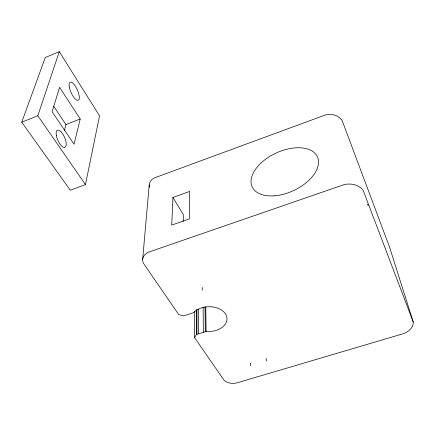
<?xml version="1.0" encoding="UTF-8"?>
<svg xmlns="http://www.w3.org/2000/svg" width="435" height="435" viewBox="0 0 435 435"><rect width="100%" height="100%" fill="white"/><g stroke="black" fill="none" stroke-linecap="round" stroke-linejoin="round"><path stroke-width="0.65" d="M149.466 187.316A11.392 9.048 4.2 0 1 154.354 177.915L325.597 114.878A16.177 13.349 -16.9 0 1 342.187 120.68L389.515 247.031L413.25 322.036A15.877 10.282 -12.7 0 1 403.881 333.531L236.537 382.99A11.011 6.965 -3.3 0 1 223.998 380.174L194.619 337.669L196.386 334.499L196.419 310.057M196.93 334.325L196.941 309.209M194.619 337.669L194.722 311.166M183.227 221.415L183.391 214.77L172.945 197.446L189.709 191.411L189.334 218.919L171.738 225.096L172.945 197.446M142.642 259.537L149.216 184.902M85.45 184.592L99.544 115.873L59.285 51.651L45.267 57.529L21.75 122.208L70.301 190.242L85.45 184.592L37.823 115.759L59.285 51.651M80.209 118.978L74.042 144.23L52.091 111.73L59.6 87.31L80.209 118.978L65.968 124.595L64.38 130.462M21.75 122.208L37.823 115.759M196.386 334.499L206.103 331.443L208.963 331.562A18.183 12.414 -1.8 0 0 225.395 313.793A18.183 12.414 -1.8 0 0 195.337 311.03L193.57 312.678L183.646 315.864L178.763 314.657L143.441 263.273A12.947 9.45 2.7 0 1 148.438 252.197L344.4 184.527A18.504 14.137 -14.4 0 1 363.247 190.595L413.25 322.036M53.603 106.135L65.968 124.595M367.423 204.075L368.184 205.527M266.149 358.402L266.399 361.028M250.255 363.176L250.451 365.808M205.793 307.045L206.103 331.443M205.021 306.61L205.309 331.693M203.112 307.224L203.335 332.313M202.237 287.459L202.253 290.167M198.512 309.383L198.556 333.814M274.213 195.821A35.936 20.711 -24.8 0 0 317.833 157.807A35.936 20.711 -24.8 0 0 262.321 161.863A35.936 20.711 -24.8 0 0 274.213 195.821M69.268 86.973A9.902 3.42 65.7 0 0 77.903 100.344A9.902 3.42 65.7 0 0 75.44 86.337A9.902 3.42 65.7 0 0 69.268 86.973M56.3 135.307A9.385 3.665 66.3 0 0 64.733 147.481A9.385 3.665 66.3 0 0 62.499 133.665A9.385 3.665 66.3 0 0 56.3 135.307"/></g></svg>
